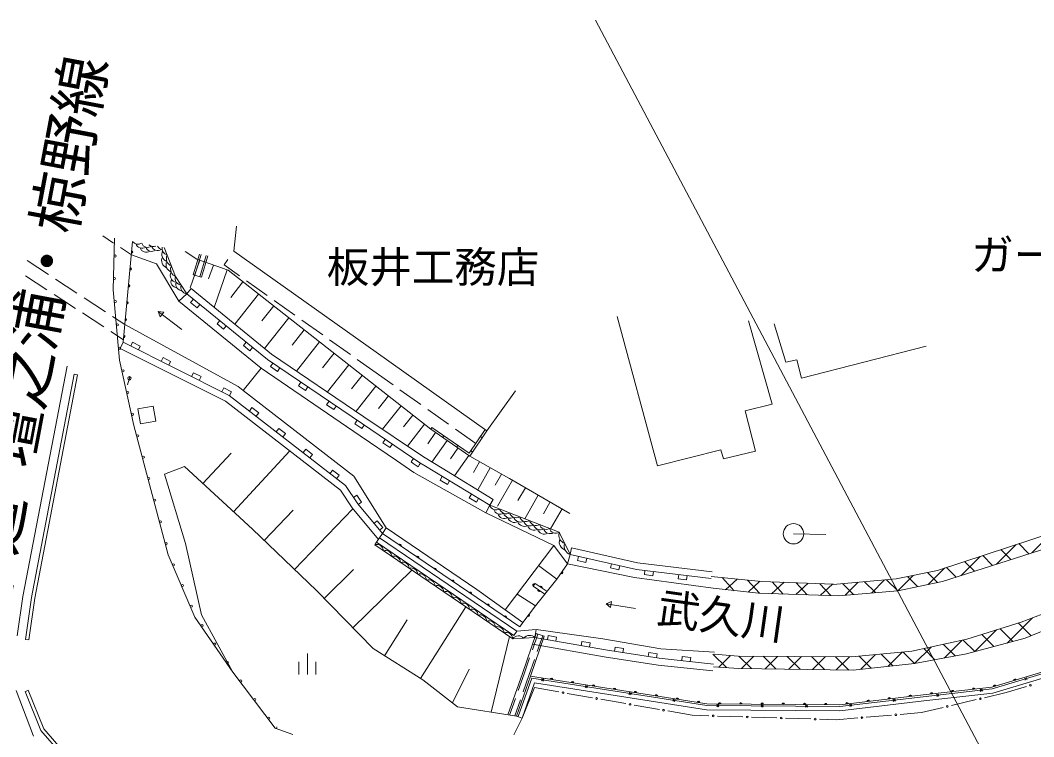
# Model space of a CAD drawing. Units: millimetres at full size, sheet at 1:1000; details may follow other scales. Extents: x 40000 to 680000, y 20000 to 380000.
# Drawn here: x 236267 to 295882, y 291840 to 334015 of the extents above; entities that cross this region are included whole.
import ezdxf
from ezdxf.enums import TextEntityAlignment as Align

# ---------------------------------------------------------------- set-up
doc = ezdxf.new("R2010")
doc.units = ezdxf.units.MM
doc.header["$LTSCALE"] = 1000
for name, color, linetype, lineweight in [('M-BGD', 7, 'Continuous', 13), ('M-STR-HTXT', 7, 'Continuous', 13), ('M-STR-STRC', 7, 'Continuous', 13)]:
    doc.layers.add(name, color=color, linetype=linetype, lineweight=lineweight)
doc.layers.add('M-BGD-HTXT', color=7, linetype='Continuous')
doc.styles.add('ＭＳ ゴシック', font='')
doc.styles.get('ＭＳ ゴシック').set_extended_font_data('MS Gothic')

msp = doc.modelspace()

# ---------------------------------------------------------------- linework, layer by layer
at = {"layer": 'M-BGD'}
for p, q in [((248835, 320428), (248978, 321901)), ((241114, 321318), (241750, 320902)), ((241805, 321187), (241730, 318146)), ((242878, 320985), (242318, 315058)), ((242169, 320629), (242805, 320213)), ((244276, 319685), (242805, 320213)), ((244725, 320635), (245407, 318940)), ((246648, 319946), (245968, 320400)), ((246441, 319036), (246806, 320242)), ((246904, 320223), (246536, 319007)), ((247201, 320167), (246824, 318920)), ((247300, 320149), (246919, 318891)), ((248835, 320428), (257207, 314476)), ((236674, 319866), (237928, 319044)), ((245604, 317482), (244276, 319685)), ((246821, 319887), (246259, 318268)), ((246648, 319946), (248492, 319307)), ((247630, 319606), (247349, 318797)), ((248256, 319613), (248478, 319926)), ((248256, 319613), (249165, 318966)), ((236583, 318976), (237838, 318154)), ((246441, 319036), (246919, 318891)), ((248439, 319325), (247673, 317116)), ((248492, 319307), (256874, 312723)), ((238346, 318770), (239601, 317947)), ((246061, 317915), (245407, 318940)), ((249367, 318619), (248645, 317700)), ((249572, 318677), (250795, 317808)), ((238256, 317880), (239510, 317057)), ((241730, 318146), (242111, 314009)), ((245604, 317482), (246061, 317915)), ((246061, 317915), (246314, 318225)), ((250815, 314039), (246061, 317915)), ((246314, 318225), (251054, 314360)), ((250287, 317897), (248893, 316122)), ((240019, 317673), (241273, 316851)), ((245604, 317482), (250433, 313539)), ((246448, 317599), (246290, 317405)), ((246290, 317405), (246678, 317089)), ((246678, 317089), (246836, 317283)), ((251174, 317200), (250477, 316313)), ((251202, 317518), (252425, 316649)), ((239928, 316783), (241183, 315961)), ((241692, 316577), (242417, 316102)), ((249079, 312464), (242417, 316102)), ((247998, 316335), (247840, 316142)), ((247840, 316142), (248228, 315826)), ((248228, 315826), (248386, 316019)), ((252062, 316503), (250642, 314696)), ((252832, 316359), (254055, 315490)), ((241601, 315687), (242333, 315207)), ((252965, 315793), (252256, 314890)), ((242318, 315058), (242139, 314700)), ((242318, 315058), (248556, 311931)), ((242765, 314834), (242877, 315057)), ((242877, 315057), (243324, 314833)), ((243324, 314833), (243212, 314609)), ((249549, 315071), (249391, 314878)), ((249391, 314878), (249778, 314562)), ((253869, 315084), (252520, 313366)), ((254463, 315201), (255685, 314331)), ((248342, 311591), (242139, 314700)), ((249778, 314562), (249936, 314755)), ((251054, 314360), (256485, 310679)), ((254728, 314409), (254053, 313551)), ((257207, 314476), (263715, 309851)), ((236411, 300096), (239031, 313663)), ((242111, 314009), (242947, 310165)), ((244553, 313937), (244666, 314161)), ((244666, 314161), (245113, 313937)), ((245113, 313937), (245001, 313713)), ((250815, 314039), (256403, 310251)), ((251119, 313833), (250979, 313626)), ((250979, 313626), (251393, 313345)), ((255586, 313735), (254332, 312138)), ((256093, 314042), (257002, 313396)), ((236919, 300036), (239429, 313181)), ((237116, 300004), (239625, 313143)), ((239625, 313143), (239429, 313181)), ((242569, 312557), (242720, 313034)), ((246342, 313041), (246454, 313265)), ((246454, 313265), (246901, 313041)), ((246901, 313041), (246789, 312817)), ((249370, 312223), (250433, 313539)), ((256270, 309551), (250433, 313539)), ((251393, 313345), (251533, 313552)), ((256385, 313108), (255758, 312310)), ((257002, 313396), (258195, 312547)), ((249079, 312464), (249370, 312223)), ((252775, 312711), (252634, 312504)), ((252634, 312504), (253048, 312223)), ((253048, 312223), (253189, 312430)), ((257183, 312481), (256017, 310996)), ((256874, 312723), (260410, 309946)), ((248130, 312145), (248242, 312369)), ((248242, 312369), (248689, 312145)), ((248556, 311931), (255395, 306637)), ((248689, 312145), (248575, 311917)), ((249370, 312223), (255883, 307169)), ((257925, 311898), (257342, 311156)), ((258602, 312258), (259825, 311389)), ((263718, 309848), (265389, 312199)), ((244079, 311295), (243183, 311139)), ((244232, 310419), (244079, 311295)), ((255098, 306361), (248342, 311591)), ((249742, 311013), (249895, 311211)), ((249895, 311211), (250291, 310905)), ((254430, 311589), (254290, 311382)), ((254290, 311382), (254704, 311101)), ((254704, 311101), (254844, 311308)), ((258667, 311315), (257583, 309935)), ((243183, 311139), (243335, 310263)), ((250291, 310905), (250138, 310707)), ((256485, 310679), (259983, 308308)), ((259357, 310773), (258815, 310083)), ((260233, 311099), (261455, 310230)), ((242947, 310165), (243938, 306394)), ((243335, 310263), (244232, 310419)), ((256086, 310466), (255946, 310260)), ((255946, 310260), (256352, 309984)), ((256359, 309979), (256500, 310186)), ((256403, 310251), (259767, 307971)), ((260047, 310231), (259039, 308948)), ((260478, 310045), (260410, 309946)), ((260478, 310045), (262670, 308524)), ((251324, 309789), (251477, 309987)), ((251477, 309987), (251872, 309681)), ((251872, 309681), (251719, 309483)), ((258392, 308102), (256270, 309551)), ((256352, 309984), (256359, 309979)), ((260701, 309744), (260236, 309074)), ((262702, 308356), (260410, 309946)), ((261179, 309559), (261110, 309460)), ((261863, 309940), (263056, 309092)), ((262670, 308524), (263615, 309918)), ((263715, 309851), (262702, 308356)), ((263335, 309504), (263434, 309437)), ((257741, 309344), (257601, 309137)), ((257601, 309137), (258015, 308857)), ((258015, 308857), (258155, 309064)), ((261371, 309279), (260486, 308003)), ((262010, 308836), (261567, 308198)), ((262000, 308989), (261932, 308890)), ((247014, 306746), (248673, 308535)), ((248804, 305088), (252121, 308666)), ((252905, 308565), (253058, 308762)), ((253058, 308762), (253454, 308456)), ((253454, 308456), (253301, 308259)), ((259397, 308222), (259257, 308015)), ((259983, 308308), (261080, 307641)), ((262648, 308393), (261816, 307194)), ((262702, 308356), (265000, 307064)), ((262774, 308676), (262873, 308609)), ((244747, 307302), (245927, 307755)), ((245927, 307755), (249923, 304050)), ((259415, 307403), (258392, 308102)), ((259257, 308015), (259378, 307933)), ((259378, 307933), (259671, 307735)), ((259671, 307735), (259760, 307867)), ((259760, 307867), (259812, 307944)), ((259767, 307971), (260008, 307825)), ((260008, 307825), (263881, 305471)), ((261080, 307641), (264088, 305813)), ((263281, 308030), (262923, 307394)), ((263917, 307673), (263181, 306364)), ((245979, 303219), (244747, 307302)), ((254487, 307340), (254640, 307538)), ((254640, 307538), (255035, 307232)), ((255035, 307232), (254882, 307034)), ((255883, 307169), (257787, 304135)), ((259415, 307403), (263657, 305020)), ((261094, 307165), (260964, 306951)), ((264571, 307305), (264203, 306651)), ((265000, 307064), (265048, 307036)), ((265048, 307036), (268597, 304990)), ((255395, 306637), (256115, 305543)), ((260964, 306951), (261391, 306691)), ((261391, 306691), (261521, 306905)), ((265224, 306935), (264349, 305418)), ((265983, 306498), (265545, 305739)), ((243938, 306394), (244965, 302543)), ((255793, 305305), (255098, 306361)), ((255862, 305927), (256071, 306064)), ((256071, 306064), (256346, 305646)), ((262803, 306126), (262673, 305912)), ((262673, 305912), (263100, 305653)), ((263100, 305653), (263230, 305866)), ((266741, 306060), (265938, 304667)), ((252396, 301677), (255825, 305252)), ((257331, 303453), (255793, 305305)), ((256115, 305543), (257565, 303797)), ((256346, 305646), (256141, 305511)), ((263657, 305020), (263881, 305471)), ((264088, 305813), (263881, 305471)), ((263881, 305471), (267976, 303872)), ((267438, 305659), (267036, 304962)), ((268134, 305257), (267453, 304076)), ((250609, 303392), (252323, 305179)), ((263657, 305020), (267646, 303097)), ((249923, 304050), (253687, 300439)), ((257073, 304389), (257266, 304549)), ((257266, 304549), (257585, 304165)), ((257393, 304005), (257585, 304165)), ((257565, 303797), (257787, 304135)), ((257787, 304135), (263122, 300506)), ((290219, 301631), (298320, 304295)), ((257228, 303301), (257565, 303797)), ((265478, 298052), (257397, 303549)), ((257565, 303797), (265646, 298300)), ((267976, 303872), (268612, 302569)), ((281752, 303789), (283656, 303741)), ((298553, 303562), (290515, 300976)), ((295777, 302669), (296953, 303845)), ((246919, 299021), (245979, 303219)), ((257115, 303136), (257228, 303301)), ((257115, 303136), (265235, 297612)), ((265309, 297804), (257228, 303301)), ((264787, 299312), (267652, 303094)), ((267646, 303097), (268455, 302016)), ((268699, 302959), (268612, 302569)), ((268699, 302959), (272577, 302086)), ((293692, 301999), (294846, 303152)), ((294530, 302268), (293943, 302855)), ((295600, 302612), (295007, 303205)), ((244965, 302543), (246534, 298887)), ((268455, 302016), (268612, 302569)), ((268612, 302569), (272509, 301691)), ((269099, 302459), (269045, 302215)), ((269532, 302105), (269587, 302349)), ((291607, 301328), (292739, 302459)), ((293460, 301924), (292879, 302505)), ((254135, 299981), (255872, 301681)), ((267839, 301114), (266757, 301913)), ((267839, 301114), (268455, 302016)), ((268455, 302016), (272397, 301207)), ((269045, 302215), (269532, 302105)), ((271051, 302020), (270996, 301776)), ((270996, 301776), (271483, 301666)), ((271483, 301666), (271538, 301910)), ((272509, 301691), (276908, 301151)), ((272577, 302086), (276957, 301548)), ((289666, 300801), (290632, 301766)), ((291320, 301235), (290750, 301805)), ((292390, 301580), (291815, 302155)), ((255835, 298244), (259308, 301644)), ((266572, 299543), (267839, 301114)), ((272397, 301207), (277023, 300576)), ((273013, 301630), (272982, 301381)), ((272982, 301381), (273479, 301320)), ((273479, 301320), (273509, 301569)), ((274998, 301385), (274967, 301137)), ((274967, 301137), (275464, 301076)), ((275464, 301076), (275494, 301324)), ((276912, 301270), (279862, 300980)), ((278264, 300436), (277560, 301207)), ((277749, 300490), (278439, 301120)), ((279756, 300284), (279048, 301060)), ((284081, 300805), (287789, 301132)), ((286337, 300300), (287109, 301072)), ((287882, 300431), (287230, 301083)), ((287789, 301132), (290219, 301631)), ((287882, 300431), (288788, 301337)), ((289054, 300674), (288458, 301269)), ((290225, 300916), (289631, 301510)), ((263122, 300506), (265827, 298565)), ((266436, 300695), (266546, 300862)), ((266436, 300695), (267133, 300239)), ((266546, 300862), (267259, 300395)), ((279690, 300286), (277023, 300576)), ((279079, 300350), (279778, 300989)), ((279862, 300980), (284112, 300818)), ((280465, 300261), (281196, 300929)), ((281151, 300239), (280497, 300956)), ((281897, 300215), (282620, 300875)), ((282546, 300194), (281900, 300903)), ((283942, 300150), (283303, 300849)), ((283330, 300169), (284044, 300821)), ((285275, 300210), (284631, 300854)), ((284791, 300169), (285558, 300935)), ((286578, 300321), (285931, 300968)), ((290515, 300976), (287882, 300431)), ((236086, 297780), (236411, 300096)), ((236573, 297572), (236919, 300036)), ((236771, 297544), (237116, 300004)), ((253687, 300439), (257019, 297035)), ((266572, 299543), (265487, 300236)), ((284392, 300135), (279690, 300286)), ((287882, 300431), (284392, 300135)), ((295135, 298588), (298646, 299905)), ((259807, 295272), (262475, 299490)), ((265827, 298565), (266572, 299543)), ((246534, 298887), (248772, 295633)), ((246919, 299021), (248772, 295633)), ((257698, 296606), (259032, 298715)), ((294328, 297355), (295818, 298844)), ((298780, 299065), (295383, 297634)), ((266620, 298157), (265478, 298052)), ((265646, 298300), (265827, 298565)), ((266620, 298157), (266542, 297673)), ((266620, 298157), (270534, 297611)), ((291949, 297577), (295135, 298588)), ((292404, 296844), (293689, 298129)), ((294654, 297441), (293899, 298196)), ((295729, 297780), (294972, 298537)), ((236771, 297544), (236573, 297572)), ((263962, 293289), (265041, 297744)), ((266542, 297673), (265235, 297612)), ((265309, 297804), (265478, 298052)), ((265811, 295568), (266619, 297919)), ((266283, 295404), (267092, 297757)), ((266391, 296948), (266714, 297887)), ((266542, 297673), (270686, 296948)), ((266619, 297919), (267092, 297757)), ((266674, 296849), (266998, 297789)), ((267281, 297543), (267324, 297790)), ((267324, 297790), (267817, 297704)), ((267817, 297704), (267774, 297457)), ((270534, 297611), (273947, 297023)), ((288705, 296871), (291949, 297577)), ((290618, 296473), (291659, 297514)), ((292418, 296848), (291735, 297531)), ((295383, 297634), (291930, 296719)), ((293536, 297144), (292825, 297855)), ((257019, 297035), (259949, 295182)), ((270621, 296553), (266403, 297291)), ((269251, 297199), (269294, 297445)), ((269294, 297445), (269787, 297359)), ((269787, 297359), (269744, 297113)), ((270686, 296948), (273845, 296456)), ((271223, 296864), (271261, 297111)), ((271261, 297111), (271755, 297034)), ((271755, 297034), (271717, 296787)), ((273947, 297023), (277095, 296819)), ((288877, 296146), (289852, 297121)), ((290068, 296369), (289412, 297025)), ((291259, 296593), (290574, 297278)), ((293413, 294749), (301470, 297182)), ((253159, 295494), (253159, 296744)), ((265906, 295535), (266228, 296475)), ((266189, 295437), (266512, 296377)), ((273793, 296059), (270621, 296553)), ((273199, 296556), (273238, 296803)), ((273238, 296803), (273732, 296727)), ((273732, 296727), (273693, 296480)), ((273845, 296456), (277054, 296114)), ((275184, 296313), (275210, 296562)), ((275210, 296562), (275707, 296509)), ((275707, 296509), (275681, 296260)), ((277803, 295907), (277009, 296701)), ((277086, 296695), (278498, 296585)), ((277353, 295936), (278038, 296621)), ((278498, 296585), (285157, 296547)), ((279274, 295849), (278539, 296585)), ((278689, 295858), (279411, 296580)), ((280709, 295829), (279961, 296577)), ((280084, 295838), (280817, 296572)), ((282144, 295809), (281384, 296568)), ((281478, 295818), (282224, 296564)), ((283578, 295788), (282806, 296560)), ((282873, 295798), (283630, 296556)), ((285013, 295768), (284229, 296552)), ((284267, 295779), (285036, 296548)), ((285157, 296547), (288705, 296871)), ((286318, 295877), (285607, 296588)), ((285716, 295813), (286579, 296677)), ((287598, 296011), (286903, 296706)), ((287297, 295980), (288136, 296819)), ((288877, 296146), (288198, 296825)), ((291930, 296719), (288877, 296146)), ((293483, 294405), (301219, 296740)), ((252659, 296244), (252659, 295494)), ((253659, 296244), (253659, 295494)), ((261691, 293828), (262680, 295815)), ((277012, 295717), (273793, 296059)), ((278536, 295860), (277044, 295956)), ((285252, 295765), (278536, 295860)), ((288877, 296146), (285252, 295765)), ((248772, 295633), (251252, 292352)), ((259949, 295182), (261990, 293596)), ((264950, 293135), (265811, 295568)), ((265453, 293057), (266283, 295404)), ((265562, 294563), (265906, 295535)), ((265854, 294490), (266189, 295437)), ((266283, 295404), (276658, 293775)), ((267065, 295243), (266922, 295139)), ((266941, 295262), (267046, 295120)), ((295346, 295294), (295502, 295210)), ((295466, 295330), (295382, 295174)), ((236022, 294566), (237045, 291877)), ((236549, 294479), (236736, 294574)), ((237471, 292206), (236550, 294500)), ((237644, 292311), (236736, 294574)), ((265783, 292940), (266516, 295013)), ((265783, 292940), (266520, 294731)), ((266516, 295013), (276629, 293425)), ((266520, 294731), (267953, 294479)), ((269640, 294839), (269497, 294735)), ((269516, 294858), (269620, 294715)), ((289384, 294303), (293413, 294749)), ((292724, 294633), (292862, 294523)), ((292848, 294647), (292738, 294508)), ((294259, 294439), (295450, 294796)), ((265051, 293119), (265395, 294092)), ((265352, 293072), (265687, 294019)), ((268445, 294393), (269923, 294134)), ((270415, 294048), (271893, 293789)), ((272215, 294434), (272072, 294330)), ((272091, 294454), (272195, 294311)), ((274790, 294030), (274647, 293926)), ((274666, 294049), (274770, 293906)), ((284467, 293722), (289384, 294303)), ((284486, 293372), (289424, 293955)), ((287603, 294045), (287742, 293935)), ((287727, 294059), (287617, 293920)), ((289424, 293955), (293483, 294405)), ((290163, 294339), (290302, 294229)), ((290288, 294353), (290178, 294214)), ((291040, 293678), (292500, 294023)), ((292986, 294138), (294259, 294439)), ((261990, 293596), (265453, 293057)), ((272385, 293703), (273863, 293444)), ((274355, 293357), (275788, 293106)), ((276629, 293425), (284486, 293372)), ((276658, 293775), (284467, 293722)), ((277239, 293733), (277364, 293607)), ((277364, 293732), (277239, 293608)), ((279972, 293715), (279846, 293591)), ((279847, 293716), (279971, 293590)), ((282454, 293698), (282579, 293572)), ((282579, 293697), (282454, 293573)), ((285043, 293751), (285181, 293641)), ((285167, 293765), (285057, 293626)), ((289280, 293262), (290553, 293563)), ((265783, 292940), (265291, 291959)), ((265783, 292940), (265453, 293057)), ((275788, 293106), (276780, 293075)), ((277279, 293059), (278779, 293012)), ((279278, 292996), (280778, 292948)), ((281277, 292932), (282777, 292885)), ((283276, 292869), (284268, 292837)), ((284268, 292837), (285529, 292944)), ((286027, 292987), (287521, 293113)), ((288020, 293155), (289280, 293262)), ((238669, 290826), (237471, 292206)), ((238796, 290985), (237644, 292311)), ((251252, 292352), (252298, 291972))]:
    msp.add_line(p, q, dxfattribs=at)
for points in [[(244378, 316868), (244711, 316841), (244490, 316553), (244378, 316868), (245767, 315803)], [(271388, 316574), (273745, 307777), (277484, 308733), (277629, 308203), (279520, 308650), (278907, 311028), (280496, 311412), (279099, 316322)], [(280610, 316151), (281296, 313892), (281950, 314032), (282230, 312942), (289552, 314827)], [(270737, 299668), (271043, 299801), (270983, 299443), (270737, 299668), (272463, 299380)], [(265547, 293023), (266350, 295292), (276650, 293675), (284472, 293622), (293433, 294651), (301398, 297056), (302012, 294589), (303443, 284496)]]:
    msp.add_lwpolyline(points, dxfattribs=at)
for centre, radius in [((241842, 320135), 62.5), ((241809, 318810), 62.5), ((241856, 317459), 62.5), ((241983, 316083), 62.5), ((242110, 314707), 62.5), ((242312, 313379), 62.5), ((242690, 312938), 100), ((242591, 312099), 62.5), ((242869, 310819), 62.5), ((243173, 309551), 62.5), ((243503, 308295), 62.5), ((243834, 307038), 62.5), ((244170, 305769), 62.5), ((244511, 304486), 62.5), ((281752, 303789), 600), ((244853, 303204), 62.5), ((245285, 301955), 62.5), ((245806, 300740), 62.5), ((246328, 299525), 62.5), ((246961, 298376), 62.5), ((247706, 297294), 62.5), ((248450, 296211), 62.5), ((249236, 295123), 62.5), ((295690, 294868), 50), ((250062, 294030), 62.5), ((268199, 294436), 50), ((270169, 294091), 50), ((292743, 294080), 50), ((272139, 293746), 50), ((274109, 293401), 50), ((290797, 293621), 50), ((250889, 292937), 62.5), ((277029, 293067), 50), ((279028, 293004), 50), ((281027, 292940), 50), ((283026, 292877), 50), ((285778, 292965), 50), ((287771, 293134), 50)]:
    msp.add_circle(centre, radius, dxfattribs=at)
for centre, radius, start, end in [((243184, 321215), 384, 217.11425, 301.75074), ((243428, 320979), 384, 199.743, 304.60743), ((243764, 321029), 384, 202.0682, 304.60743), ((244100, 321078), 384, 225.4324, 293.15634), ((242820, 320376), 75, 264.61066, 84.61066), ((242820, 320376), 37.5, 264.61066, 84.61066), ((243672, 320743), 384, 199.743, 304.60743), ((244008, 320793), 384, 199.743, 304.60743), ((244344, 320842), 384, 199.743, 304.60743), ((244680, 320892), 384, 208.63392, 260.87865), ((245046, 320244), 452, 153.84246, 249.99195), ((245060, 320612), 452, 174.31052, 249.99195), ((245311, 319988), 452, 153.84246, 249.99195), ((245033, 319876), 452, 153.84246, 249.99195), ((245297, 319620), 452, 153.84246, 249.99195), ((245562, 319364), 452, 153.84246, 249.99195), ((242726, 319380), 75, 264.61066, 84.61066), ((242726, 319380), 37.5, 264.61066, 84.61066), ((245477, 318984), 383, 149.04077, 265.09107), ((242632, 318384), 75, 264.61066, 84.61066), ((242632, 318384), 37.5, 264.61066, 84.61066), ((245514, 318647), 383, 159.98009, 265.09107), ((245767, 318809), 383, 159.98009, 265.09107), ((245804, 318472), 383, 159.98009, 265.09107), ((246094, 318296), 383, 159.98009, 265.09107), ((242538, 317389), 75, 264.61066, 84.61066), ((242538, 317389), 37.5, 264.61066, 84.61066), ((242444, 316393), 75, 264.61066, 84.61066), ((242444, 316393), 37.5, 264.61066, 84.61066), ((242351, 315398), 75, 264.61066, 84.61066), ((242351, 315398), 37.5, 264.61066, 84.61066), ((264265, 305593), 404, 197.61678, 299.74139), ((264851, 305365), 404, 197.61678, 299.74139), ((264503, 305339), 404, 197.61678, 299.74139), ((264742, 305085), 404, 197.61678, 299.74139), ((265089, 305111), 404, 197.61678, 299.74139), ((265327, 304857), 404, 197.61678, 299.74139), ((265436, 305136), 404, 197.61678, 299.74139), ((265674, 304882), 404, 197.61678, 299.74139), ((266021, 304908), 404, 197.61678, 299.74139), ((265912, 304628), 404, 197.61678, 299.74139), ((266259, 304654), 404, 197.61678, 299.74139), ((266497, 304400), 404, 197.61678, 299.74139), ((266606, 304680), 404, 197.61678, 299.74139), ((266844, 304426), 404, 197.61678, 299.74139), ((267082, 304172), 404, 197.61678, 299.74139), ((267191, 304451), 404, 197.61678, 299.74139), ((267429, 304197), 404, 197.61678, 299.74139), ((267776, 304223), 404, 197.61678, 299.74139), ((268462, 303705), 513, 161.02455, 250.93957), ((268486, 303314), 513, 161.02455, 250.93957), ((257235, 302766), 389, 3.67517, 107.87041), ((258599, 303094), 75, 325.7728, 145.7728), ((258599, 303094), 37.5, 325.7728, 145.7728), ((268779, 303054), 513, 161.02455, 250.93957), ((257742, 302421), 389, 3.67517, 107.87041), ((258250, 302075), 389, 3.67517, 107.87041), ((259632, 302391), 75, 325.7728, 145.7728), ((259632, 302391), 37.5, 325.7728, 145.7728), ((258757, 301730), 389, 3.67517, 107.87041), ((259265, 301385), 389, 3.67517, 107.87041), ((260666, 301688), 75, 325.7728, 145.7728), ((260666, 301688), 37.5, 325.7728, 145.7728), ((259772, 301040), 389, 3.67517, 107.87041), ((260280, 300694), 389, 3.67517, 107.87041), ((261699, 300985), 75, 325.7728, 145.7728), ((268110, 301511), 75, 235.67127, 55.67127), ((268110, 301511), 37.5, 235.67127, 55.67127), ((260787, 300349), 389, 3.67517, 107.87041), ((261699, 300985), 37.5, 325.7728, 145.7728), ((266489, 300772), 75, 56.78612, 236.78612), ((266489, 300772), 37.5, 56.78612, 236.78612), ((266785, 300467), 75, 146.78623, 326.78623), ((266785, 300467), 37.5, 146.78623, 326.78623), ((266902, 300629), 75, 326.78623, 146.78623), ((266902, 300629), 37.5, 326.78623, 146.78623), ((261294, 300004), 389, 3.67517, 107.87041), ((261802, 299659), 389, 3.67517, 107.87041), ((262733, 300282), 75, 325.7728, 145.7728), ((262733, 300282), 37.5, 325.7728, 145.7728), ((262309, 299313), 389, 3.67517, 107.87041), ((262817, 298968), 389, 3.67517, 107.87041), ((263766, 299579), 75, 325.7728, 145.7728), ((263766, 299579), 37.5, 325.7728, 145.7728), ((263324, 298623), 389, 3.67517, 107.87041), ((264800, 298876), 75, 325.7728, 145.7728), ((264800, 298876), 37.5, 325.7728, 145.7728), ((266149, 298988), 75, 232.7185, 52.7185), ((266149, 298988), 37.5, 232.7185, 52.7185), ((263832, 298278), 389, 3.67517, 107.87041), ((264339, 297933), 389, 3.67517, 107.87041), ((264847, 297587), 389, 3.67517, 107.87041), ((265575, 297346), 432, 43.38504, 141.90049), ((266228, 297376), 432, 43.38504, 141.90049), ((267518, 295210), 75, 351.07553, 171.07553), ((267518, 295210), 37.5, 351.07553, 171.07553), ((294786, 295164), 75, 16.79761, 196.79761), ((294786, 295164), 37.5, 16.79761, 196.79761), ((268753, 295016), 75, 351.07553, 171.07553), ((268753, 295016), 37.5, 351.07553, 171.07553), ((269988, 294822), 75, 351.07553, 171.07553), ((269988, 294822), 37.5, 351.07553, 171.07553), ((271223, 294628), 75, 351.07553, 171.07553), ((271223, 294628), 37.5, 351.07553, 171.07553), ((272458, 294434), 75, 351.07553, 171.07553), ((291111, 294494), 75, 6.32316, 186.32316), ((291111, 294494), 37.5, 6.32316, 186.32316), ((292354, 294632), 75, 6.32316, 186.32316), ((292354, 294632), 37.5, 6.32316, 186.32316), ((293589, 294803), 75, 16.79761, 196.79761), ((293589, 294803), 37.5, 16.79761, 196.79761), ((272458, 294434), 37.5, 351.07553, 171.07553), ((273692, 294240), 75, 351.07553, 171.07553), ((273692, 294240), 37.5, 351.07553, 171.07553), ((274927, 294046), 75, 351.07553, 171.07553), ((274927, 294046), 37.5, 351.07553, 171.07553), ((276162, 293852), 75, 351.07553, 171.07553), ((286144, 293920), 75, 6.73686, 186.73686), ((286144, 293920), 37.5, 6.73686, 186.73686), ((287386, 294067), 75, 6.73686, 186.73686), ((287386, 294067), 37.5, 6.73686, 186.73686), ((288627, 294214), 75, 6.73686, 186.73686), ((288627, 294214), 37.5, 6.73686, 186.73686), ((289869, 294357), 75, 6.32316, 186.32316), ((289869, 294357), 37.5, 6.32316, 186.32316), ((276162, 293852), 37.5, 351.07553, 171.07553), ((277406, 293770), 75, 359.61559, 179.61559), ((277406, 293770), 37.5, 359.61559, 179.61559), ((278656, 293761), 75, 359.61559, 179.61559), ((278656, 293761), 37.5, 359.61559, 179.61559), ((279906, 293753), 75, 359.61559, 179.61559), ((279906, 293753), 37.5, 359.61559, 179.61559), ((281156, 293744), 75, 359.61559, 179.61559), ((281156, 293744), 37.5, 359.61559, 179.61559), ((282406, 293736), 75, 359.61559, 179.61559), ((282406, 293736), 37.5, 359.61559, 179.61559), ((283656, 293728), 75, 359.61559, 179.61559), ((283656, 293728), 37.5, 359.61559, 179.61559), ((284903, 293774), 75, 6.73686, 186.73686), ((284903, 293774), 37.5, 6.73686, 186.73686), ((251302, 292390), 62.5, 217.08401, 37.08401)]:
    msp.add_arc(centre, radius, start, end, dxfattribs=at)
at = {"layer": 'M-STR-STRC'}
msp.add_line((301659, 274337), (270098, 334015), dxfattribs=at)

# ---------------------------------------------------------------- texts
at = {"layer": 'M-BGD', "style": 'ＭＳ ゴシック'}
msp.add_text('板井工務店', height=1833, dxfattribs=at).set_placement((260546, 318025), align=Align.BOTTOM_CENTER)
msp.add_text('武久川', height=1833, rotation=351.998, dxfattribs=at).set_placement((277287, 297493), align=Align.BOTTOM_CENTER)
at = {"layer": 'M-BGD-HTXT', "style": 'ＭＳ ゴシック'}
msp.add_text('市道 壇之浦・椋野線', height=2566, rotation=79.342, dxfattribs=at).set_placement((237068, 315541), align=Align.MIDDLE_CENTER)
at = {"layer": 'M-STR-HTXT', "style": 'ＭＳ ゴシック'}
msp.add_text('ガードパイプ', height=1833, dxfattribs=at).set_placement((299707, 320205), align=Align.MIDDLE_CENTER)

doc.saveas('drawing.dxf')
